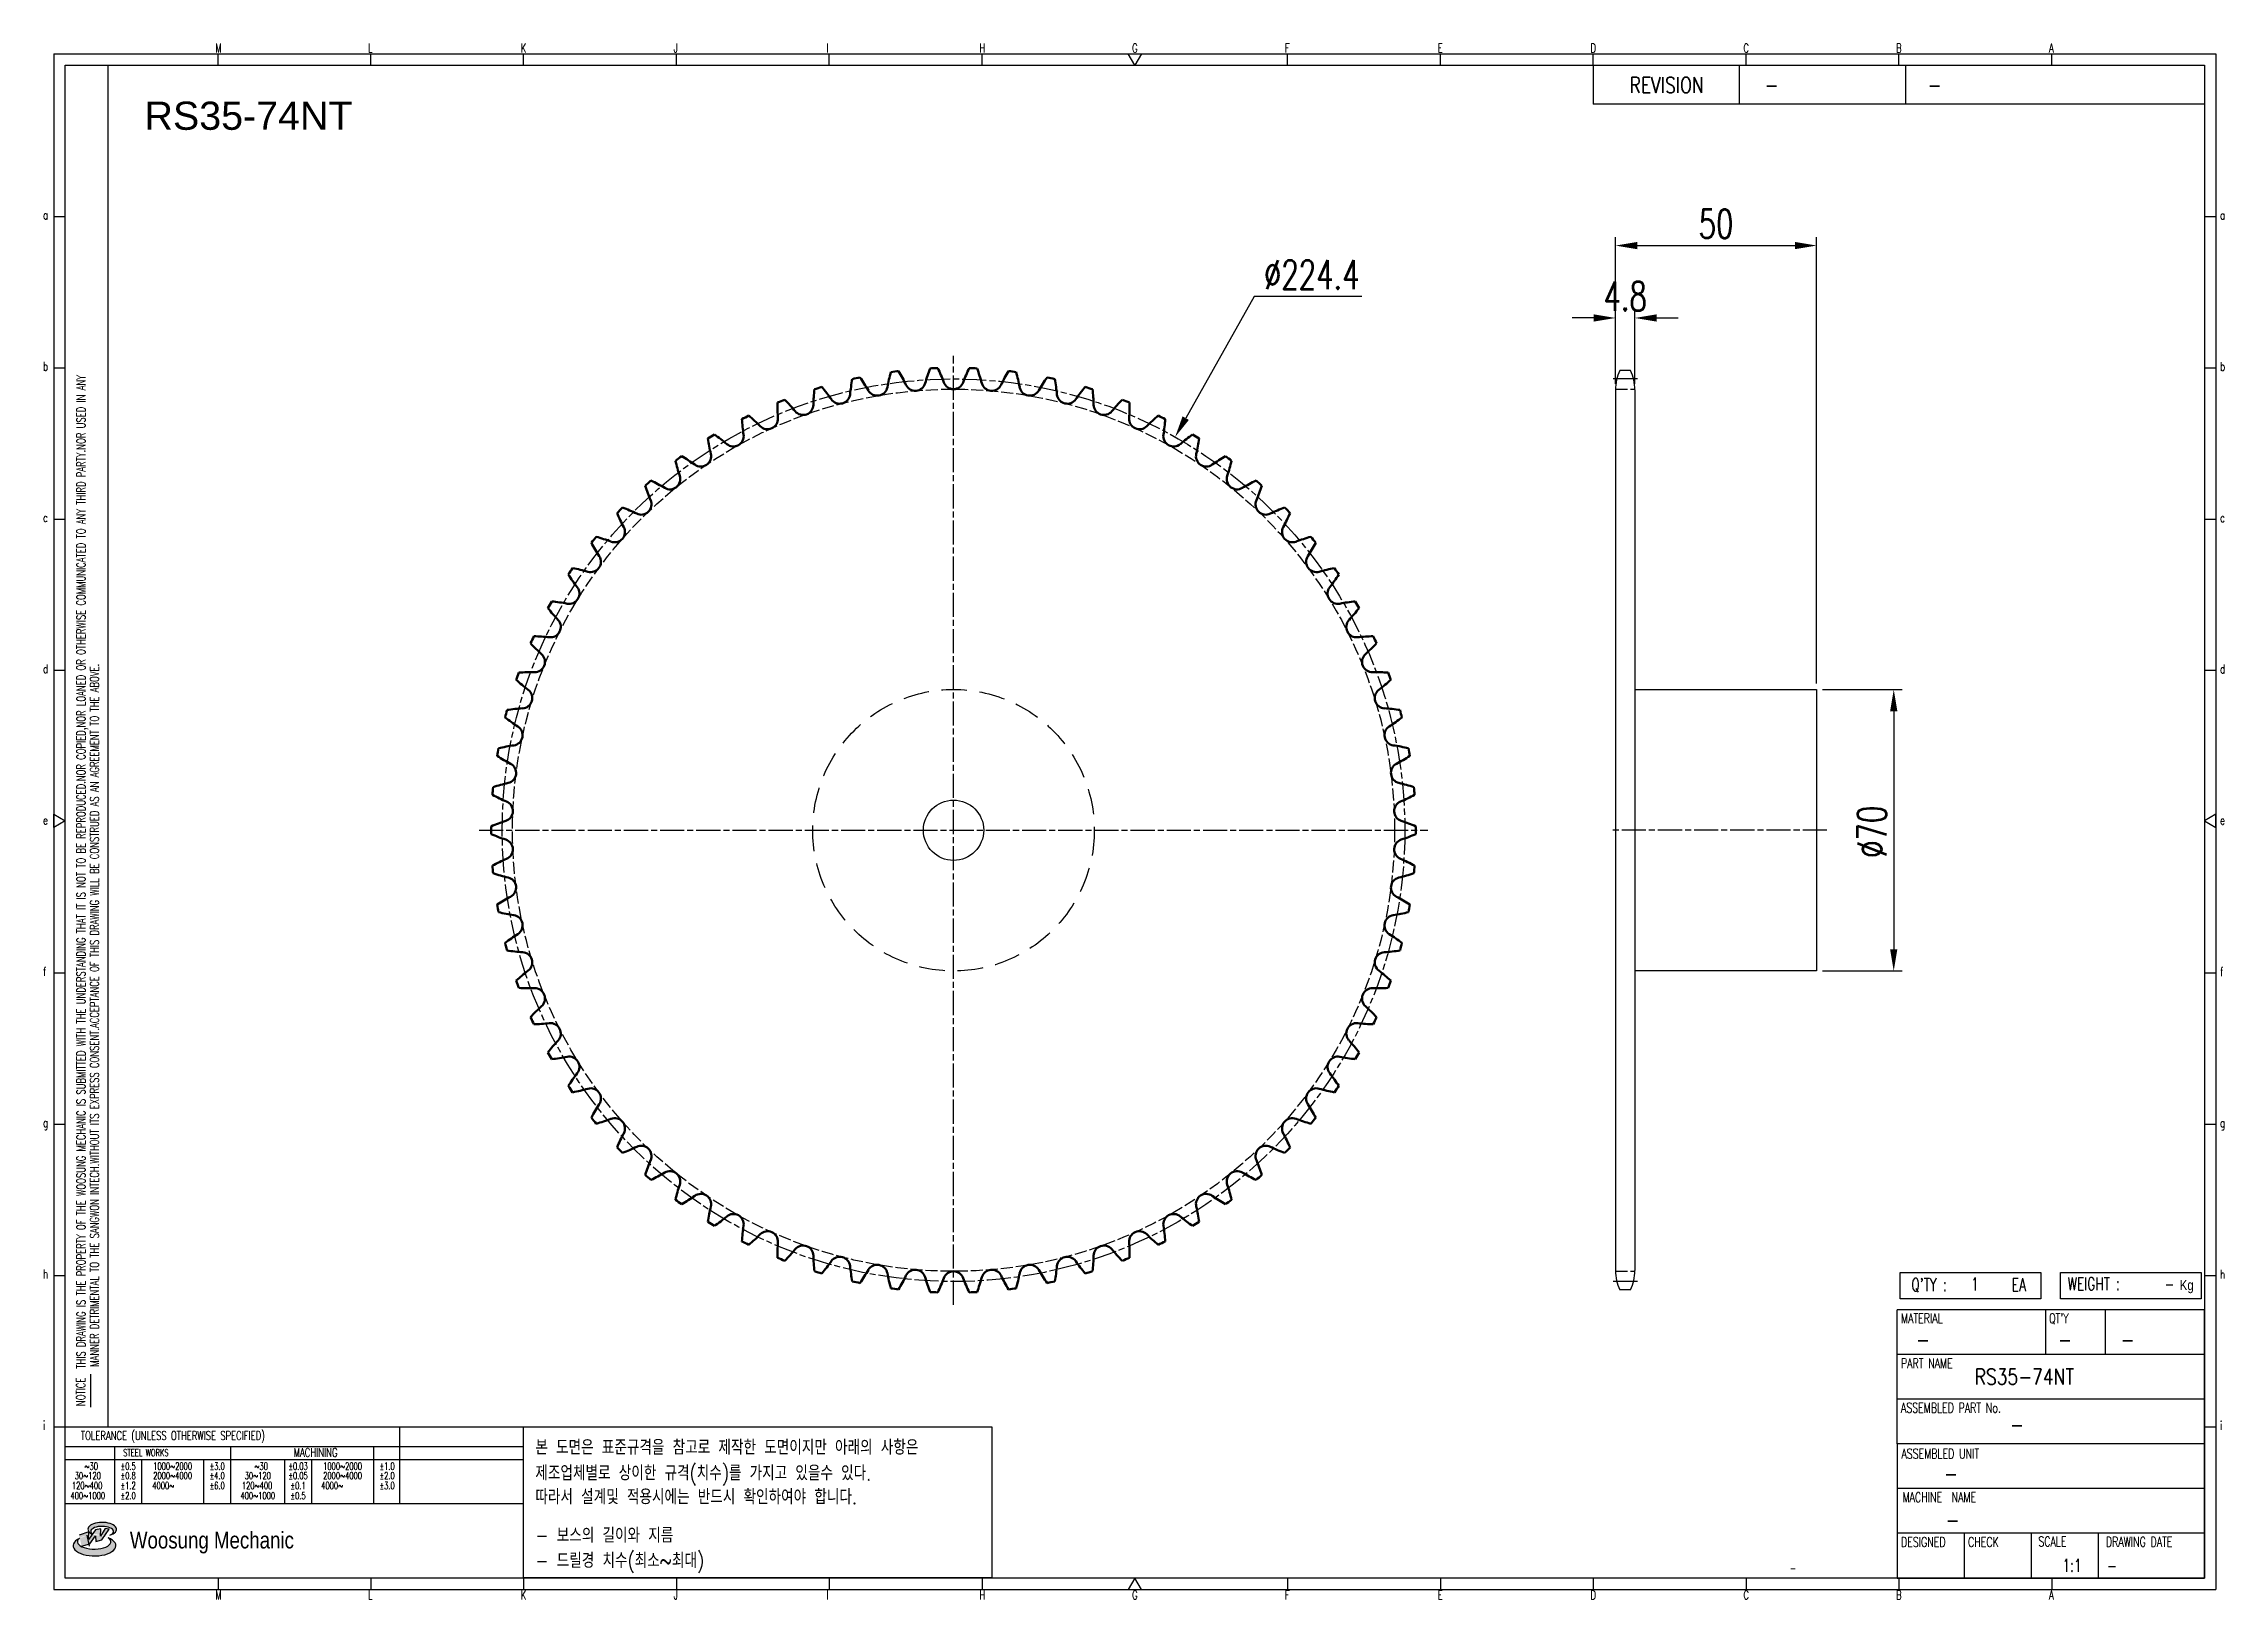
# Model space of a CAD drawing. Header units: millimetres. Extents: x -44813 to -44270, y 1095 to 1482.
import ezdxf
from ezdxf.enums import TextEntityAlignment as Align

# ---------------------------------------------------------------- set-up
doc = ezdxf.new("R2010")
doc.units = ezdxf.units.MM
for name, pattern in [('AM_ISO02W050', [7.5, 6, -1.5]), ('AM_ISO02W050x2', [3.75, 3, -0.75]), ('AM_ISO08W050', [18, 12, -1.5, 3, -1.5]), ('AM_ISO08W050x2', [9, 6, -0.75, 1.5, -0.75]), ('HIDDEN', [9.525, 6.35, -3.175])]:
    doc.linetypes.add(name, pattern=pattern)
for name, color, linetype, lineweight in [('AM_0N', 7, 'Continuous', 50), ('AM_3N', 6, 'AM_ISO02W050', 25), ('AM_7', 4, 'AM_ISO08W050', 25), ('AM_7N', 4, 'AM_ISO08W050', 25)]:
    doc.layers.add(name, color=color, linetype=linetype, lineweight=lineweight)
for name, color, linetype in [('HL', 2, 'HIDDEN'), ('S-DIM', 7, 'Continuous'), ('TITLE', 7, 'Continuous'), ('도면레이아웃', 7, 'Continuous')]:
    doc.layers.add(name, color=color, linetype=linetype)
doc.styles.add('HAN', font='ROMANS.shx', dxfattribs={"width": 0.7, "bigfont": 'whgtxt.shx'})
doc.styles.add('HKD_ST2', font='romans.shx', dxfattribs={"width": 0.7, "height": 4, "bigfont": '@extfont2.shx'})
doc.styles.add('HSG', font='SIMPLEX.shx', dxfattribs={"width": 0.7, "bigfont": 'HSG.shx'})
doc.styles.add('ROMANS', font='romans.shx', dxfattribs={"width": 0.7, "bigfont": 'whgtxt.shx'})
doc.styles.add('SLDTEXTSTYLE4', font='arial.ttf', dxfattribs={"width": 0.8})
doc.styles.get("Standard").update_dxf_attribs({"font": 'arial.ttf'})
doc.dimstyles.new('APP16', dxfattribs={"dimscale": 3, "dimtxt": 2.4, "dimasz": 1.8, "dimexe": 0.7, "dimexo": 0.5, "dimgap": 0.6, "dimtad": 1, "dimtoh": 1, "dimdec": 1, "dimrnd": 0.01, "dimzin": 9, "dimdsep": 46, "dimtxsty": 'HSG', "dimcen": 0, "dimclrd": 1, "dimclre": 1, "dimclrt": 256, "dimazin": 2, "dimtp": 1, "dimtm": 1, "dimtfac": 0.5, "dimtdec": 1, "dimtofl": 0, "dimtmove": 0, "dimatfit": 3, "dimfxl": 0, "dimtvp": 1, "dimtolj": 2, "dimlwd": -1, "dimlwe": -1, "dimarcsym": 0})

# ---------------------------------------------------------------- blocks, each defined once
blk = doc.blocks.new('SUYWSHJH')
at = {"layer": '도면레이아웃'}
h = blk.add_hatch(color=10, dxfattribs=at)
h.paths.add_polyline_path([(1.544, 35.177), (1.554, 34.966), (1.779, 35.034), (2.054, 35.422), (1.908, 35.446), (1.728, 35.167), (1.741, 35.439), (1.547, 35.405), (1.292, 35.041), (1.295, 35.33), (0.943, 35.208), (1.03, 34.8), (1.336, 34.885)])
edge = h.paths.add_edge_path()
edge.add_ellipse((1.795, 35.421), major_axis=(-0.53, 0), ratio=0.487785, start_angle=122.36065, end_angle=403.39574)
edge.add_line((1.411, 35.244), (1.419, 35.261))
edge.add_ellipse((1.798, 35.344), major_axis=(-0.423, 0), ratio=0.444396, start_angle=131.58977, end_angle=386.19408, ccw=False)
edge = h.paths.add_edge_path()
edge.add_ellipse((1.512, 34.815), major_axis=(-0.793, 0), ratio=0.480113, start_angle=314.67633, end_angle=590.85213)
edge.add_ellipse((1.501, 34.958), major_axis=(-0.62, 0), ratio=0.43311, start_angle=331.7024, end_angle=574.42495, ccw=False)
for p, q in [((0, 90.118), (80.15, 90.118)), ((0, 90.118), (0, 33.191)), ((6.089, 89.693), (6.089, 90.118)), ((11.753, 89.693), (11.753, 90.118)), ((17.418, 89.693), (17.418, 90.118)), ((23.082, 89.693), (23.082, 90.118)), ((28.746, 89.693), (28.746, 90.118)), ((34.411, 89.693), (34.411, 90.118)), ((45.739, 89.693), (45.739, 90.118)), ((51.404, 89.693), (51.404, 90.118)), ((57.068, 89.693), (57.068, 90.118)), ((62.732, 89.693), (62.732, 90.118)), ((68.397, 89.693), (68.397, 90.118)), ((74.061, 89.693), (74.061, 90.118)), ((80.15, 90.118), (80.15, 33.191)), ((0, 84.085), (0.425, 84.085)), ((79.725, 84.085), (80.15, 84.085)), ((0, 78.478), (0.425, 78.478)), ((79.725, 78.478), (80.15, 78.478)), ((0, 72.87), (0.425, 72.87)), ((79.725, 72.87), (80.15, 72.87)), ((0, 67.262), (0.425, 67.262)), ((79.725, 67.262), (80.15, 67.262)), ((0, 56.047), (0.425, 56.047)), ((79.725, 56.047), (80.15, 56.047)), ((0, 50.439), (0.425, 50.439)), ((79.725, 50.439), (80.15, 50.439)), ((0, 44.832), (0.425, 44.832)), ((79.725, 44.832), (80.15, 44.832)), ((1.377, 39.947), (1.377, 41.174)), ((0, 39.224), (0.425, 39.224)), ((79.725, 39.224), (80.15, 39.224)), ((0, 33.191), (80.15, 33.191)), ((6.089, 33.616), (6.089, 33.191)), ((11.753, 33.616), (11.753, 33.191)), ((17.418, 33.616), (17.418, 33.191)), ((23.082, 33.616), (23.082, 33.191)), ((28.746, 33.616), (28.746, 33.191)), ((34.411, 33.616), (34.411, 33.191)), ((45.739, 33.616), (45.739, 33.191)), ((51.404, 33.616), (51.404, 33.191)), ((57.068, 33.616), (57.068, 33.191)), ((62.732, 33.616), (62.732, 33.191)), ((68.397, 33.616), (68.397, 33.191)), ((74.061, 33.616), (74.061, 33.191))]:
    blk.add_line(p, q)
at = {"color": 2}
for p, q in [((2.017, 39.224), (2.017, 89.693)), ((0.425, 39.224), (17.418, 39.224)), ((12.816, 39.224), (12.816, 36.382)), ((17.418, 33.616), (17.418, 39.224)), ((0.425, 38.487), (17.418, 38.487)), ((0.425, 38.012), (17.418, 38.012)), ((2.257, 38.487), (2.257, 36.382)), ((3.257, 38.012), (3.257, 36.382)), ((5.557, 38.012), (5.557, 36.382)), ((6.557, 38.5), (6.557, 36.382)), ((8.557, 38.012), (8.557, 36.382)), ((9.557, 38.026), (9.557, 36.382)), ((11.857, 38.487), (11.857, 36.382)), ((0.425, 36.382), (17.418, 36.382))]:
    blk.add_line(p, q, dxfattribs=at)
at = {"color": 6, "ltscale": 0.5}
for p, q in [((57.068, 89.693), (57.068, 88.246)), ((62.47, 89.693), (62.47, 88.246)), ((68.635, 89.693), (68.635, 88.246)), ((79.725, 88.246), (57.068, 88.246)), ((68.336, 38.59), (68.336, 43.563)), ((79.725, 43.563), (68.336, 43.563)), ((73.827, 43.563), (73.827, 41.905)), ((76.037, 43.563), (76.037, 41.905)), ((79.725, 38.59), (79.725, 43.563)), ((79.725, 41.905), (68.336, 41.905)), ((79.725, 40.248), (68.336, 40.248)), ((68.336, 38.59), (68.336, 33.616)), ((79.725, 38.59), (68.336, 38.59)), ((79.725, 33.616), (79.725, 38.59)), ((79.725, 36.932), (68.336, 36.932)), ((79.725, 35.274), (68.336, 35.274)), ((70.822, 33.616), (70.822, 35.274)), ((73.309, 33.616), (73.309, 35.274)), ((75.796, 33.616), (75.796, 35.274)), ((68.336, 33.616), (79.725, 33.616))]:
    blk.add_line(p, q, dxfattribs=at)
for points in [[(40.075, 89.693), (39.83, 90.118), (40.32, 90.118)], [(0.425, 89.693), (79.725, 89.693), (79.725, 33.616), (0.425, 33.616)], [(0.425, 61.679), (0, 61.433), (0, 61.924)], [(79.725, 61.679), (80.15, 61.433), (80.15, 61.924)], [(40.075, 33.616), (39.83, 33.191), (40.32, 33.191)]]:
    blk.add_lwpolyline(points, close=True)
at = {"layer": 'TITLE', "color": 20}
for p, q in [((68.449, 43.961), (68.449, 44.936)), ((68.449, 44.936), (73.654, 44.936)), ((73.654, 44.936), (73.654, 43.961)), ((74.39, 43.961), (74.39, 44.936)), ((74.39, 44.936), (79.595, 44.936)), ((79.595, 44.936), (79.595, 43.961)), ((73.654, 43.961), (68.449, 43.961)), ((79.595, 43.961), (74.39, 43.961))]:
    blk.add_line(p, q, dxfattribs=at)
at = {"layer": '도면레이아웃'}
for p, q in [((1.295, 35.33), (0.943, 35.208)), ((1.03, 34.8), (1.336, 34.885)), ((1.224, 35.208), (1.311, 34.8)), ((1.224, 35.208), (1.224, 35.208)), ((1.547, 35.405), (1.292, 35.041)), ((1.292, 35.041), (1.295, 35.33)), ((1.336, 34.885), (1.544, 35.177)), ((1.419, 35.261), (1.411, 35.244)), ((1.544, 35.177), (1.554, 34.966)), ((1.741, 35.439), (1.547, 35.405)), ((1.554, 34.966), (1.779, 35.034)), ((1.908, 35.446), (1.728, 35.167)), ((1.728, 35.167), (1.741, 35.439)), ((1.779, 35.034), (2.054, 35.422)), ((2.054, 35.422), (1.908, 35.446))]:
    blk.add_line(p, q, dxfattribs=at)
for centre, major_axis, ratio, start_param, end_param in [((1.795, 35.421), (-0.53, 0), 0.487785, 2.135596, 7.040584), ((1.512, 34.815), (-0.793, 0), 0.480113, 5.492138, 10.312315), ((1.501, 34.958), (-0.62, 0), 0.43311, 5.789299, 10.025607), ((1.798, 35.344), (-0.423, 0), 0.444396, 2.296675, 6.740358)]:
    blk.add_ellipse(centre, major_axis=major_axis, ratio=ratio, start_param=start_param, end_param=end_param, dxfattribs=at)
at = {"color": 4, "style": 'HKD_ST2', "width": 0.7}
for s, p in [('M', (5.988, 90.164)), ('L', (11.652, 90.164)), ('K', (17.316, 90.164)), ('J', (22.981, 90.164)), ('I', (28.645, 90.164)), ('H', (34.309, 90.164)), ('G', (39.974, 90.164)), ('F', (45.638, 90.164)), ('E', (51.302, 90.164)), ('D', (56.967, 90.164)), ('C', (62.631, 90.164)), ('B', (68.295, 90.164)), ('A', (73.96, 90.164)), ('a', (-0.395, 83.976)), ('a', (80.305, 83.97)), ('b', (-0.395, 78.368)), ('b', (80.305, 78.362)), ('c', (-0.395, 72.76)), ('c', (80.305, 72.754)), ('d', (-0.395, 67.153)), ('d', (80.305, 67.147)), ('e', (-0.395, 61.545)), ('e', (80.305, 61.539)), ('f', (-0.395, 55.937)), ('f', (80.305, 55.931)), ('g', (-0.395, 50.33)), ('g', (80.305, 50.324)), ('h', (-0.395, 44.722)), ('h', (80.305, 44.716)), ('i', (-0.395, 39.114)), ('i', (80.305, 39.108)), ('M', (5.988, 32.824)), ('L', (11.652, 32.824)), ('K', (17.316, 32.824)), ('J', (22.981, 32.824)), ('I', (28.645, 32.824)), ('H', (34.309, 32.824)), ('G', (39.974, 32.824)), ('F', (45.638, 32.824)), ('E', (51.302, 32.824)), ('D', (56.967, 32.824)), ('C', (62.631, 32.824)), ('B', (68.295, 32.824)), ('A', (73.96, 32.824))]:
    blk.add_text(s, height=0.326, dxfattribs=at).set_placement(p)
for s, height, style, width, p in [('REVISION', 0.5806, 'HAN', 0.8, (58.415, 88.664)), ('-', 0.581, 'HAN', 0.8, (63.426, 88.664)), ('-', 0.581, 'HAN', 0.8, (69.468, 88.664)), ("Q'TY : ", 0.4746, 'HKD_ST2', 0.7, (68.857, 44.253)), ('1', 0.475, 'HKD_ST2', 0.7, (71.071, 44.275)), ('EA', 0.4746, 'HKD_ST2', 0.7, (72.578, 44.253)), ('WEIGHT : ', 0.4746, 'HKD_ST2', 0.7, (74.65, 44.286)), ('-', 0.581, 'HAN', 0.8, (69.029, 42.157)), ('-', 0.581, 'HAN', 0.8, (74.289, 42.157)), ('-', 0.581, 'HAN', 0.8, (76.623, 42.157)), ('-', 0.581, 'HAN', 0.8, (72.515, 39.013)), ('-', 0.581, 'HAN', 0.8, (70.067, 37.189)), ('-', 0.581, 'HAN', 0.8, (70.126, 35.48)), ('1:1', 0.4746, 'HKD_ST2', 0.7, (74.458, 33.848)), ('-', 0.475, 'HKD_ST2', 0.7, (76.112, 33.837))]:
    blk.add_text(s, height=height, dxfattribs=dict(style=style, width=width)).set_placement(p)
at = {"color": 1, "style": 'HKD_ST2', "width": 0.7}
for s, p in [(' THIS DRAWING IS THE PROPERTY OF THE WOOSUNG MECHANIC IS SUBMITTED WITH THE UNDERSTANDING THAT IT IS NOT TO BE REPRODUCED.NOR COPIED,NOR LOANED OR OTHERWISE COMMUNICATED TO ANY THIRD PARTY.NOR USED IN ANY', (1.173, 41.217)), ('MANNER DETRIMENTAL TO THE SANGWON INTECH.WITHOUT ITS EXPRESS CONSENT.ACCEPTANCE OF THIS DRAWING WILL BE CONSTRUED AS AN AGREEMENT TO THE ABOVE.', (1.672, 41.447))]:
    blk.add_text(s, height=0.326266, rotation=90, dxfattribs=at).set_placement(p)
at = {"style": 'HKD_ST2', "width": 0.7}
blk.add_text('-', height=0.475, dxfattribs=at).set_placement((78.613, 44.286), align=Align.RIGHT)
at = {"color": 4, "style": 'HKD_ST2', "width": 0.7}
for s, height, p in [('MATERIAL', 0.3651, (68.474, 43.425)), ("QT'Y", 0.3651, (73.965, 43.425)), ('PART NAME', 0.3651, (68.474, 41.756)), ('ASSEMBLED PART No.', 0.36511, (68.474, 40.109)), ('ASSEMBLED UNIT', 0.36511, (68.49, 38.408)), ('MACHINE  NAME', 0.36511, (68.532, 36.794)), ('DESIGNED', 0.3651, (68.474, 35.136)), ('CHECK', 0.3651, (70.961, 35.136)), ('SCALE', 0.3651, (73.566, 35.153)), ('DRAWING DATE', 0.36511, (76.071, 35.141))]:
    blk.add_text(s, height=height, dxfattribs=at).set_placement(p, align=Align.TOP_LEFT)
at = {"style": 'HKD_ST2', "width": 0.7}
blk.add_text('NOTICE', height=0.3263, rotation=90, dxfattribs=at).set_placement((1.163, 39.988))
for s, height, style, width, p in [('TOLERANCE (UNLESS OTHERWISE SPECIFIED)', 0.32627, 'HKD_ST2', 0.7, (4.417, 38.896)), ('-', 0.326, 'ROMANS', 0.65, (64.469, 33.975))]:
    blk.add_text(s, height=height, dxfattribs=dict(style=style, width=width)).set_placement(p, align=Align.MIDDLE_CENTER)
at = {"color": 4, "style": 'HKD_ST2', "width": 0.7}
for s, height, p in [('STEEL WORKS', 0.26101, (3.416, 38.268)), ('MACHINING', 0.3263, (9.707, 38.27)), ('%%P0.5', 0.261, (2.757, 37.762)), ('%%P0.8', 0.261, (2.757, 37.411)), ('%%P3.0', 0.261, (6.057, 37.762)), ('%%P4.0', 0.261, (6.057, 37.411)), ('%%P0.03', 0.261, (9.057, 37.762)), ('%%P0.05', 0.261, (9.057, 37.411)), ('%%P1.0', 0.261, (12.357, 37.762)), ('%%P2.0', 0.261, (12.357, 37.411)), ('%%P1.2', 0.261, (2.757, 37.045)), ('%%P2.0', 0.261, (2.757, 36.67)), ('%%P6.0', 0.261, (6.057, 37.045)), ('%%P0.1', 0.261, (9.057, 37.045)), ('%%P0.5', 0.261, (9.057, 36.67)), ('%%P3.0', 0.261, (12.357, 37.045))]:
    blk.add_text(s, height=height, dxfattribs=at).set_placement(p, align=Align.MIDDLE)
for s, height, p in [('30%%126120', 0.261, (1.263, 37.411)), ('%%12630', 0.261, (1.389, 37.762)), ('2000%%1264000', 0.26101, (4.407, 37.411)), ('1000%%1262000', 0.26101, (4.407, 37.762)), ('30%%126120', 0.261, (7.563, 37.411)), ('%%12630', 0.261, (7.689, 37.762)), ('2000%%1264000', 0.26101, (10.707, 37.411)), ('1000%%1262000', 0.26101, (10.707, 37.762)), ('400%%1261000', 0.26101, (1.263, 36.67)), ('120%%126400', 0.26101, (1.237, 37.045)), ('4000%%126', 0.261, (4.061, 37.045)), ('400%%1261000', 0.26101, (7.563, 36.67)), ('120%%126400', 0.26101, (7.537, 37.045)), ('4000%%126', 0.261, (10.321, 37.045))]:
    blk.add_text(s, height=height, dxfattribs=at).set_placement(p, align=Align.MIDDLE_CENTER)
at = {"color": 1, "style": 'SLDTEXTSTYLE4', "width": 0.8}
blk.add_text('Woosung Mechanic', height=0.61957, dxfattribs=at).set_placement((2.822, 34.711))
at = {"layer": 'TITLE', "width": 0.8}
blk.add_text('Kg', height=0.3789, dxfattribs=at).set_placement((78.807, 44.286))
blk = doc.blocks.new('*D887')
at = {"layer": 'Defpoints', "color": 0, "transparency": 16777216}
for p in [(-44371.69, 1321.33), (-44371.69, 1251.33), (-44352.51, 1251.33)]:
    blk.add_point(p, dxfattribs=at)
at = {"layer": 'S-DIM', "color": 1, "transparency": 16777216}
for p, q in [((-44370.19, 1321.33), (-44350.41, 1321.33)), ((-44352.51, 1315.93), (-44352.51, 1256.73)), ((-44370.19, 1251.33), (-44350.41, 1251.33))]:
    blk.add_line(p, q, dxfattribs=at)
for points in [[(-44353.41, 1315.93), (-44351.61, 1315.93), (-44352.51, 1321.33)], [(-44353.41, 1256.73), (-44351.61, 1256.73), (-44352.51, 1251.33)]]:
    blk.add_solid(points, dxfattribs=at)
at = {"layer": 'S-DIM', "transparency": 16777216, "insert": (-44357.91, 1285.94), "char_height": 7.2, "attachment_point": 5, "rotation": 90, "style": 'HSG'}
blk.add_mtext('\\A2;%%c70', dxfattribs=at)
blk = doc.blocks.new('*D888')
at = {"layer": 'Defpoints', "color": 0, "transparency": 16777216}
for p in [(-44416.89, 1413.7), (-44421.69, 1395.82), (-44416.89, 1395.82)]:
    blk.add_point(p, dxfattribs=at)
at = {"layer": 'S-DIM', "color": 1, "transparency": 16777216}
for p, q in [((-44421.69, 1397.32), (-44421.69, 1415.8)), ((-44416.89, 1397.32), (-44416.89, 1415.8)), ((-44427.09, 1413.7), (-44432.49, 1413.7)), ((-44411.49, 1413.7), (-44406.09, 1413.7))]:
    blk.add_line(p, q, dxfattribs=at)
for points in [[(-44427.09, 1414.6), (-44427.09, 1412.8), (-44421.69, 1413.7)], [(-44411.49, 1414.6), (-44411.49, 1412.8), (-44416.89, 1413.7)]]:
    blk.add_solid(points, dxfattribs=at)
at = {"layer": 'S-DIM', "transparency": 16777216, "insert": (-44419.29, 1419.1), "char_height": 7.2, "attachment_point": 5, "style": 'HSG'}
blk.add_mtext('\\A2;4.8', dxfattribs=at)
blk = doc.blocks.new('*D889')
at = {"layer": 'Defpoints', "color": 0, "transparency": 16777216}
for p in [(-44371.69, 1431.7), (-44421.69, 1395.82), (-44371.69, 1321.33)]:
    blk.add_point(p, dxfattribs=at)
at = {"layer": 'S-DIM', "color": 1, "transparency": 16777216}
for p, q in [((-44421.69, 1397.32), (-44421.69, 1433.8)), ((-44416.29, 1431.7), (-44377.09, 1431.7)), ((-44371.69, 1322.83), (-44371.69, 1433.8))]:
    blk.add_line(p, q, dxfattribs=at)
for points in [[(-44416.29, 1432.6), (-44416.29, 1430.8), (-44421.69, 1431.7)], [(-44377.09, 1432.6), (-44377.09, 1430.8), (-44371.69, 1431.7)]]:
    blk.add_solid(points, dxfattribs=at)
at = {"layer": 'S-DIM', "transparency": 16777216, "insert": (-44396.69, 1437.1), "char_height": 7.2, "attachment_point": 5, "style": 'HSG'}
blk.add_mtext('\\A2;50', dxfattribs=at)
blk = doc.blocks.new('*D890')
at = {"layer": 'Defpoints', "color": 0, "transparency": 16777216}
for p in [(-44531.2, 1384.09), (-44641.38, 1188.57)]:
    blk.add_point(p, dxfattribs=at)
at = {"layer": 'S-DIM', "color": 1, "transparency": 16777216}
for p, q in [((-44511.5, 1419.05), (-44528.55, 1388.79)), ((-44484.74, 1419.05), (-44511.5, 1419.05))]:
    blk.add_line(p, q, dxfattribs=at)
blk.add_solid([(-44529.34, 1389.24), (-44527.77, 1388.35), (-44531.2, 1384.09)], dxfattribs=at)
at = {"layer": 'S-DIM', "transparency": 16777216, "insert": (-44497.22, 1424.45), "char_height": 7.2, "attachment_point": 5, "style": 'HSG'}
blk.add_mtext('\\A2;∅224.4', dxfattribs=at)

msp = doc.modelspace()

# ---------------------------------------------------------------- linework, layer by layer
for p, q in [((-44417.96, 1400.62), (-44420.62, 1400.62)), ((-44421.69, 1395.82), (-44421.69, 1176.84)), ((-44416.89, 1395.82), (-44416.89, 1176.84)), ((-44417.96, 1172.04), (-44420.62, 1172.04))]:
    msp.add_line(p, q)
msp.add_lwpolyline([(-44416.89, 1321.33), (-44371.69, 1321.33), (-44371.69, 1251.33), (-44416.89, 1251.33)])
at = {"color": 4}
msp.add_lwpolyline([(-44693.19, 1138.02), (-44576.74, 1138.02), (-44576.74, 1100.41), (-44693.19, 1100.41)], close=True, dxfattribs=at)
msp.add_circle((-44586.29, 1286.33), 7.5)
for centre, start, end in [((-44410.39, 1395.82), 154.8633, 180), ((-44428.19, 1395.82), 0, 25.1367), ((-44410.39, 1176.84), 180, 205.1367), ((-44428.19, 1176.84), 334.8633, 0)]:
    msp.add_arc(centre, 11.3, start, end)
at = {"layer": 'AM_0N'}
for centre, radius, start, end in [((-44557.25, 1387.73), 46.33, 164.3274, 169.1216), ((-44586.29, 1286.33), 114.97, 96.8167, 97.7779), ((-44639.95, 1377.13), 46.33, 25.473, 30.2671), ((-44548.75, 1384.9), 46.33, 159.4626, 164.2568), ((-44586.29, 1286.33), 114.97, 91.9518, 92.913), ((-44632.06, 1381.36), 46.33, 20.6081, 25.4023), ((-44540.53, 1381.36), 46.33, 154.5977, 159.3919), ((-44586.29, 1286.33), 114.97, 87.087, 88.0482), ((-44623.84, 1384.9), 46.33, 15.7432, 20.5374), ((-44532.63, 1377.13), 46.33, 149.7329, 154.527), ((-44586.29, 1286.33), 114.97, 82.2221, 83.1833), ((-44615.34, 1387.73), 46.33, 10.8784, 15.6726), ((-44574.8, 1391.18), 46.33, 174.0572, 178.8514), ((-44586.29, 1286.33), 114.97, 106.5464, 107.5076), ((-44654.53, 1366.76), 46.33, 35.2027, 39.9969), ((-44614.58, 1394.95), 2.57, 215.2027, 353.9865), ((-44565.95, 1389.82), 46.33, 169.1923, 173.9865), ((-44586.29, 1286.33), 114.97, 101.6816, 102.6428), ((-44647.46, 1372.26), 46.33, 30.3378, 35.132), ((-44605.26, 1396.95), 2.57, 210.3378, 349.1216), ((-44595.81, 1398.16), 2.57, 205.473, 344.2568), ((-44586.29, 1398.57), 2.57, 200.6081, 339.3919), ((-44576.78, 1398.16), 2.57, 195.7432, 334.527), ((-44567.33, 1396.95), 2.57, 190.8784, 329.6622), ((-44525.13, 1372.26), 46.33, 144.868, 149.6622), ((-44586.29, 1286.33), 114.97, 77.3572, 78.3184), ((-44606.64, 1389.82), 46.33, 6.0135, 10.8077), ((-44558.01, 1394.95), 2.57, 186.0135, 324.7973), ((-44518.06, 1366.76), 46.33, 140.0031, 144.7973), ((-44586.29, 1286.33), 114.97, 72.4924, 73.4536), ((-44597.79, 1391.18), 46.33, 1.1486, 5.9428), ((-44586.29, 1286.33), 114.97, 116.2762, 117.2374), ((-44592.68, 1391.61), 46.33, 183.7869, 188.5811), ((-44667.14, 1354.07), 46.33, 44.9324, 49.7266), ((-44632.53, 1388.6), 2.57, 224.9324, 3.7162), ((-44583.73, 1391.77), 46.33, 178.922, 183.7162), ((-44586.29, 1286.33), 114.97, 111.4113, 112.3725), ((-44661.1, 1360.68), 46.33, 40.0676, 44.8617), ((-44623.69, 1392.16), 2.57, 220.0676, 358.8514), ((-44548.9, 1392.16), 2.57, 181.1486, 319.9324), ((-44511.48, 1360.68), 46.33, 135.1383, 139.9324), ((-44586.29, 1286.33), 114.97, 67.6275, 68.5887), ((-44540.06, 1388.6), 2.57, 176.2838, 315.0676), ((-44588.85, 1391.77), 46.33, 356.2838, 1.078), ((-44505.45, 1354.07), 46.33, 130.2734, 135.0676), ((-44586.29, 1286.33), 114.97, 62.7626, 63.7238), ((-44579.9, 1391.61), 46.33, 351.4189, 356.2131), ((-44586.29, 1286.33), 114.97, 121.141, 122.1022), ((-44601.59, 1390.69), 46.33, 188.6518, 193.4459), ((-44672.59, 1346.97), 46.33, 49.7973, 54.5915), ((-44641.03, 1384.31), 2.57, 229.7973, 8.5811), ((-44531.56, 1384.31), 2.57, 171.4189, 310.2027), ((-44499.99, 1346.97), 46.33, 125.4085, 130.2027), ((-44586.29, 1286.33), 114.97, 57.8978, 58.859), ((-44571, 1390.69), 46.33, 346.5541, 351.3482), ((-44586.29, 1286.33), 114.97, 126.0059, 126.9671), ((-44610.39, 1389.02), 46.33, 193.5166, 198.3108), ((-44677.43, 1339.43), 46.33, 54.6622, 59.4563), ((-44649.15, 1379.32), 2.57, 234.6622, 13.4459), ((-44523.44, 1379.32), 2.57, 166.5541, 305.3378), ((-44495.16, 1339.43), 46.33, 120.5437, 125.3378), ((-44586.29, 1286.33), 114.97, 53.0329, 53.9941), ((-44562.2, 1389.02), 46.33, 341.6892, 346.4834), ((-44586.29, 1286.33), 114.97, 130.8708, 131.8319), ((-44619.01, 1386.6), 46.33, 198.3815, 203.1757), ((-44681.6, 1331.51), 46.33, 59.527, 64.3212), ((-44656.81, 1373.65), 2.57, 239.527, 18.3108), ((-44515.78, 1373.65), 2.57, 161.6892, 300.473), ((-44490.99, 1331.51), 46.33, 115.6788, 120.473), ((-44586.29, 1286.33), 114.97, 48.1681, 49.1292), ((-44553.58, 1386.6), 46.33, 336.8243, 341.6185), ((-44586.29, 1286.33), 114.97, 135.7356, 136.6968), ((-44685.09, 1323.27), 46.33, 64.3919, 69.1861), ((-44663.96, 1367.36), 2.57, 244.3919, 23.1757), ((-44508.63, 1367.36), 2.57, 156.8243, 295.6081), ((-44487.5, 1323.27), 46.33, 110.8139, 115.6081), ((-44586.29, 1286.33), 114.97, 43.3032, 44.2644), ((-44670.55, 1360.48), 2.57, 249.2568, 28.0405), ((-44627.39, 1383.47), 46.33, 203.2464, 208.0405), ((-44502.04, 1360.48), 2.57, 151.9595, 290.7432), ((-44545.19, 1383.47), 46.33, 331.9595, 336.7536), ((-44586.29, 1286.33), 114.97, 140.6005, 141.5617), ((-44635.48, 1379.63), 46.33, 208.1112, 212.9054), ((-44687.87, 1314.76), 46.33, 69.2568, 74.0509), ((-44484.72, 1314.76), 46.33, 105.9491, 110.7432), ((-44537.1, 1379.63), 46.33, 327.0946, 331.8888), ((-44586.29, 1286.33), 114.97, 38.4383, 39.3995), ((-44586.29, 1286.33), 114.97, 145.4654, 146.4265), ((-44689.91, 1306.04), 46.33, 74.1216, 78.9158), ((-44676.53, 1353.07), 2.57, 254.1216, 32.9054), ((-44496.05, 1353.07), 2.57, 147.0946, 285.8784), ((-44482.68, 1306.04), 46.33, 101.0842, 105.8784), ((-44586.29, 1286.33), 114.97, 33.5735, 34.5346), ((-44681.87, 1345.18), 2.57, 258.9865, 37.7703), ((-44643.22, 1375.12), 46.33, 212.9761, 217.7703), ((-44490.72, 1345.18), 2.57, 142.2297, 281.0135), ((-44529.37, 1375.12), 46.33, 322.2297, 327.0239), ((-44586.29, 1286.33), 114.97, 150.3302, 151.2914), ((-44650.54, 1369.98), 46.33, 217.841, 222.6351), ((-44691.21, 1297.18), 46.33, 78.9865, 83.7807), ((-44481.38, 1297.18), 46.33, 96.2193, 101.0135), ((-44522.04, 1369.98), 46.33, 317.3649, 322.159), ((-44586.29, 1286.33), 114.97, 28.7086, 29.6698), ((-44586.29, 1286.33), 114.97, 155.1951, 156.1563), ((-44691.75, 1288.25), 46.33, 83.8514, 88.6455), ((-44686.52, 1336.86), 2.57, 263.8514, 42.6351), ((-44486.07, 1336.86), 2.57, 137.3649, 276.1486), ((-44480.84, 1288.25), 46.33, 91.3545, 96.1486), ((-44586.29, 1286.33), 114.97, 23.8437, 24.8049), ((-44657.41, 1364.23), 46.33, 222.7058, 227.5), ((-44690.44, 1328.18), 2.57, 268.7162, 47.5), ((-44482.15, 1328.18), 2.57, 132.5, 271.2838), ((-44515.18, 1364.23), 46.33, 312.5, 317.2942), ((-44586.29, 1286.33), 114.97, 160.0599, 161.0211), ((-44663.76, 1357.92), 46.33, 227.5707, 232.3649), ((-44691.54, 1279.29), 46.33, 88.7162, 93.5104), ((-44481.05, 1279.29), 46.33, 86.4896, 91.2838), ((-44508.83, 1357.92), 46.33, 307.6351, 312.4293), ((-44586.29, 1286.33), 114.97, 18.9789, 19.9401), ((-44693.61, 1319.19), 2.57, 273.5811, 52.3649), ((-44478.97, 1319.19), 2.57, 127.6351, 266.4189), ((-44586.29, 1286.33), 114.97, 164.9248, 165.886), ((-44669.55, 1351.09), 46.33, 232.4356, 237.2297), ((-44690.56, 1270.4), 46.33, 93.5811, 98.3753), ((-44482.03, 1270.4), 46.33, 81.6247, 86.4189), ((-44503.04, 1351.09), 46.33, 302.7703, 307.5644), ((-44586.29, 1286.33), 114.97, 14.114, 15.0752), ((-44688.83, 1261.61), 46.33, 98.4459, 103.2401), ((-44696.01, 1309.97), 2.57, 278.4459, 57.2297), ((-44476.57, 1309.97), 2.57, 122.7703, 261.5541), ((-44483.76, 1261.61), 46.33, 76.7599, 81.5541), ((-44586.29, 1286.33), 114.97, 169.7897, 170.7509), ((-44674.74, 1343.79), 46.33, 237.3004, 242.0946), ((-44697.62, 1300.58), 2.57, 283.3108, 62.0946), ((-44474.96, 1300.58), 2.57, 117.9054, 256.6892), ((-44497.85, 1343.79), 46.33, 297.9054, 302.6996), ((-44586.29, 1286.33), 114.97, 9.2491, 10.2103), ((-44586.29, 1286.33), 114.97, 174.6545, 175.6157), ((-44686.37, 1253), 46.33, 103.3108, 108.105), ((-44486.22, 1253), 46.33, 71.895, 76.6892), ((-44586.29, 1286.33), 114.97, 4.3843, 5.3455), ((-44679.3, 1336.09), 46.33, 242.1653, 246.9595), ((-44698.43, 1291.09), 2.57, 288.1757, 66.9595), ((-44474.16, 1291.09), 2.57, 113.0405, 251.8243), ((-44493.29, 1336.09), 46.33, 293.0405, 297.8347), ((-44683.18, 1244.64), 46.33, 108.1757, 112.9699), ((-44586.29, 1286.33), 114.97, 179.5194, 180.4806), ((-44683.18, 1328.02), 46.33, 247.0301, 251.8243), ((-44489.41, 1244.64), 46.33, 67.0301, 71.8243), ((-44489.41, 1328.02), 46.33, 288.1757, 292.9699), ((-44586.29, 1286.33), 114.97, 359.5194, 0.4806), ((-44698.43, 1281.56), 2.57, 293.0405, 71.8243), ((-44474.16, 1281.56), 2.57, 108.1757, 246.9595), ((-44679.3, 1236.57), 46.33, 113.0405, 117.8347), ((-44586.29, 1286.33), 114.97, 184.3843, 185.3455), ((-44686.37, 1319.65), 46.33, 251.895, 256.6892), ((-44697.62, 1272.07), 2.57, 297.9054, 76.6892), ((-44474.96, 1272.07), 2.57, 103.3108, 242.0946), ((-44486.22, 1319.65), 46.33, 283.3108, 288.105), ((-44493.29, 1236.57), 46.33, 62.1653, 66.9595), ((-44586.29, 1286.33), 114.97, 354.6545, 355.6157), ((-44674.74, 1228.86), 46.33, 117.9054, 122.6996), ((-44497.85, 1228.86), 46.33, 57.3004, 62.0946), ((-44586.29, 1286.33), 114.97, 189.2491, 190.2103), ((-44688.83, 1311.05), 46.33, 256.7599, 261.5541), ((-44696.01, 1262.68), 2.57, 302.7703, 81.5541), ((-44476.57, 1262.68), 2.57, 98.4459, 237.2297), ((-44483.76, 1311.05), 46.33, 278.4459, 283.2401), ((-44586.29, 1286.33), 114.97, 349.7897, 350.7509), ((-44669.55, 1221.57), 46.33, 122.7703, 127.5644), ((-44586.29, 1286.33), 114.97, 194.114, 195.0752), ((-44503.04, 1221.57), 46.33, 52.4356, 57.2297), ((-44586.29, 1286.33), 114.97, 344.9248, 345.886), ((-44690.56, 1302.26), 46.33, 261.6247, 266.4189), ((-44693.61, 1253.46), 2.57, 307.6351, 86.4189), ((-44478.97, 1253.46), 2.57, 93.5811, 232.3649), ((-44482.03, 1302.26), 46.33, 273.5811, 278.3753), ((-44663.76, 1214.74), 46.33, 127.6351, 132.4293), ((-44586.29, 1286.33), 114.97, 198.9789, 199.9401), ((-44508.83, 1214.74), 46.33, 47.5707, 52.3649), ((-44586.29, 1286.33), 114.97, 340.0599, 341.0211), ((-44691.54, 1293.36), 46.33, 266.4896, 271.2838), ((-44657.41, 1208.43), 46.33, 132.5, 137.2942), ((-44690.44, 1244.48), 2.57, 312.5, 91.2838), ((-44482.15, 1244.48), 2.57, 88.7162, 227.5), ((-44515.18, 1208.43), 46.33, 42.7058, 47.5), ((-44481.05, 1293.36), 46.33, 268.7162, 273.5104), ((-44586.29, 1286.33), 114.97, 203.8437, 204.8049), ((-44691.75, 1284.41), 46.33, 271.3545, 276.1486), ((-44686.52, 1235.8), 2.57, 317.3649, 96.1486), ((-44486.07, 1235.8), 2.57, 83.8514, 222.6351), ((-44480.84, 1284.41), 46.33, 263.8514, 268.6455), ((-44586.29, 1286.33), 114.97, 335.1951, 336.1563), ((-44650.54, 1202.68), 46.33, 137.3649, 142.159), ((-44586.29, 1286.33), 114.97, 208.7086, 209.6698), ((-44522.04, 1202.68), 46.33, 37.841, 42.6351), ((-44586.29, 1286.33), 114.97, 330.3302, 331.2914), ((-44691.21, 1275.47), 46.33, 276.2193, 281.0135), ((-44681.87, 1227.48), 2.57, 322.2297, 101.0135), ((-44643.22, 1197.53), 46.33, 142.2297, 147.0239), ((-44490.72, 1227.48), 2.57, 78.9865, 217.7703), ((-44529.37, 1197.53), 46.33, 32.9761, 37.7703), ((-44481.38, 1275.47), 46.33, 258.9865, 263.7807), ((-44586.29, 1286.33), 114.97, 213.5735, 214.5346), ((-44689.91, 1266.62), 46.33, 281.0842, 285.8784), ((-44676.53, 1219.59), 2.57, 327.0946, 105.8784), ((-44496.05, 1219.59), 2.57, 74.1216, 212.9054), ((-44482.68, 1266.62), 46.33, 254.1216, 258.9158), ((-44586.29, 1286.33), 114.97, 325.4654, 326.4265), ((-44635.48, 1193.02), 46.33, 147.0946, 151.8888), ((-44586.29, 1286.33), 114.97, 218.4383, 219.3995), ((-44670.55, 1212.17), 2.57, 331.9595, 110.7432), ((-44502.04, 1212.17), 2.57, 69.2568, 208.0405), ((-44537.1, 1193.02), 46.33, 28.1112, 32.9054), ((-44586.29, 1286.33), 114.97, 320.6005, 321.5617), ((-44687.87, 1257.9), 46.33, 285.9491, 290.7432), ((-44627.39, 1189.19), 46.33, 151.9595, 156.7536), ((-44545.19, 1189.19), 46.33, 23.2464, 28.0405), ((-44484.72, 1257.9), 46.33, 249.2568, 254.0509), ((-44586.29, 1286.33), 114.97, 223.3032, 224.2644), ((-44685.09, 1249.39), 46.33, 290.8139, 295.6081), ((-44663.96, 1205.3), 2.57, 336.8243, 115.6081), ((-44619.01, 1186.05), 46.33, 156.8243, 161.6185), ((-44508.63, 1205.3), 2.57, 64.3919, 203.1757), ((-44553.58, 1186.05), 46.33, 18.3815, 23.1757), ((-44487.5, 1249.39), 46.33, 244.3919, 249.1861), ((-44586.29, 1286.33), 114.97, 315.7356, 316.6968), ((-44586.29, 1286.33), 114.97, 228.1681, 229.1292), ((-44681.6, 1241.14), 46.33, 295.6788, 300.473), ((-44656.81, 1199), 2.57, 341.6892, 120.473), ((-44515.78, 1199), 2.57, 59.527, 198.3108), ((-44490.99, 1241.14), 46.33, 239.527, 244.3212), ((-44586.29, 1286.33), 114.97, 310.8708, 311.8319), ((-44610.39, 1183.64), 46.33, 161.6892, 166.4834), ((-44586.29, 1286.33), 114.97, 233.0329, 233.9941), ((-44677.43, 1233.22), 46.33, 300.5437, 305.3378), ((-44649.15, 1193.34), 2.57, 346.5541, 125.3378), ((-44523.44, 1193.34), 2.57, 54.6622, 193.4459), ((-44495.16, 1233.22), 46.33, 234.6622, 239.4563), ((-44586.29, 1286.33), 114.97, 306.0059, 306.9671), ((-44562.2, 1183.64), 46.33, 13.5166, 18.3108), ((-44601.59, 1181.97), 46.33, 166.5541, 171.3482), ((-44586.29, 1286.33), 114.97, 237.8978, 238.859), ((-44672.59, 1225.69), 46.33, 305.4085, 310.2027), ((-44641.03, 1188.34), 2.57, 351.4189, 130.2027), ((-44592.68, 1181.05), 46.33, 171.4189, 176.2131), ((-44531.56, 1188.34), 2.57, 49.7973, 188.5811), ((-44579.9, 1181.05), 46.33, 3.7869, 8.5811), ((-44499.99, 1225.69), 46.33, 229.7973, 234.5915), ((-44586.29, 1286.33), 114.97, 301.141, 302.1022), ((-44571, 1181.97), 46.33, 8.6518, 13.4459), ((-44586.29, 1286.33), 114.97, 242.7626, 243.7238), ((-44667.14, 1218.59), 46.33, 310.2734, 315.0676), ((-44632.53, 1184.05), 2.57, 356.2838, 135.0676), ((-44583.73, 1180.88), 46.33, 176.2838, 181.078), ((-44661.1, 1211.97), 46.33, 315.1383, 319.9324), ((-44623.69, 1180.5), 2.57, 1.1486, 139.9324), ((-44548.9, 1180.5), 2.57, 40.0676, 178.8514), ((-44511.48, 1211.97), 46.33, 220.0676, 224.8617), ((-44540.06, 1184.05), 2.57, 44.9324, 183.7162), ((-44588.85, 1180.88), 46.33, 358.922, 3.7162), ((-44505.45, 1218.59), 46.33, 224.9324, 229.7266), ((-44586.29, 1286.33), 114.97, 296.2762, 297.2374), ((-44586.29, 1286.33), 114.97, 247.6275, 248.5887), ((-44574.8, 1181.48), 46.33, 181.1486, 185.9428), ((-44586.29, 1286.33), 114.97, 252.4924, 253.4536), ((-44654.53, 1205.9), 46.33, 320.0031, 324.7973), ((-44614.58, 1177.71), 2.57, 6.0135, 144.7973), ((-44565.95, 1182.83), 46.33, 186.0135, 190.8077), ((-44647.46, 1200.4), 46.33, 324.868, 329.6622), ((-44605.26, 1175.7), 2.57, 10.8784, 149.6622), ((-44595.81, 1174.49), 2.57, 15.7432, 154.527), ((-44576.78, 1174.49), 2.57, 25.473, 164.2568), ((-44567.33, 1175.7), 2.57, 30.3378, 169.1216), ((-44525.13, 1200.4), 46.33, 210.3378, 215.132), ((-44606.64, 1182.83), 46.33, 349.1923, 353.9865), ((-44558.01, 1177.71), 2.57, 35.2027, 173.9865), ((-44518.06, 1205.9), 46.33, 215.2027, 219.9969), ((-44586.29, 1286.33), 114.97, 286.5464, 287.5076), ((-44597.79, 1181.48), 46.33, 354.0572, 358.8514), ((-44586.29, 1286.33), 114.97, 291.4113, 292.3725), ((-44586.29, 1286.33), 114.97, 257.3572, 258.3184), ((-44557.25, 1184.93), 46.33, 190.8784, 195.6726), ((-44586.29, 1286.33), 114.97, 262.2221, 263.1833), ((-44639.95, 1195.52), 46.33, 329.7329, 334.527), ((-44548.75, 1187.76), 46.33, 195.7432, 200.5374), ((-44586.29, 1286.33), 114.97, 267.087, 268.0482), ((-44632.06, 1191.3), 46.33, 334.5977, 339.3919), ((-44586.29, 1174.09), 2.57, 20.6081, 159.3919), ((-44540.53, 1191.3), 46.33, 200.6081, 205.4023), ((-44586.29, 1286.33), 114.97, 271.9518, 272.913), ((-44623.84, 1187.76), 46.33, 339.4626, 344.2568), ((-44532.63, 1195.52), 46.33, 205.473, 210.2671), ((-44586.29, 1286.33), 114.97, 276.8167, 277.7779), ((-44615.34, 1184.93), 46.33, 344.3274, 349.1216), ((-44586.29, 1286.33), 114.97, 281.6816, 282.6428)]:
    msp.add_arc(centre, radius, start, end, dxfattribs=at)
at = {"layer": 'AM_3N', "linetype": 'AM_ISO02W050x2'}
for p, q in [((-44421.69, 1395.98), (-44416.89, 1395.98)), ((-44421.69, 1176.68), (-44416.89, 1176.68))]:
    msp.add_line(p, q, dxfattribs=at)
msp.add_circle((-44586.29, 1286.33), 109.67, dxfattribs=at)
at = {"layer": 'AM_7', "linetype": 'AM_ISO08W050x2'}
for p, q in [((-44416.24, 1398.54), (-44422.35, 1398.54)), ((-44369.15, 1286.33), (-44422.35, 1286.33)), ((-44416.24, 1174.11), (-44422.35, 1174.11))]:
    msp.add_line(p, q, dxfattribs=at)
msp.add_circle((-44586.29, 1286.33), 112.21, dxfattribs=at)
at = {"layer": 'AM_7N', "linetype": 'AM_ISO08W050x2'}
for p, q in [((-44586.29, 1168.36), (-44586.29, 1404.3)), ((-44704.26, 1286.33), (-44468.32, 1286.33))]:
    msp.add_line(p, q, dxfattribs=at)
at = {"layer": 'HL'}
msp.add_circle((-44586.29, 1286.33), 35, dxfattribs=at)

# ---------------------------------------------------------------- block references
at = {"xscale": 6.707841033851428, "yscale": 6.707841033851428, "zscale": 6.707841033851428}
msp.add_blockref('SUYWSHJH', (-44810.02, 874.91), dxfattribs=at)

# ---------------------------------------------------------------- texts
at = {"color": 2}
msp.add_text('RS35-74NT', height=7.009, dxfattribs=at).set_placement((-44787.44, 1460.48))
at = {"style": 'HAN', "width": 0.8}
msp.add_text('RS35-74NT', height=3.895, dxfattribs=at).set_placement((-44332.38, 1148.5))
at = {"color": 4, "style": 'HAN', "width": 0.8}
for s, p in [('본 도면은 표준규격을 참고로 제작한 도면이지만 아래의 사항은', (-44690.27, 1131.06)), ('제조업체별로 상이한 규격(치수)를 가지고 있을수 있다.', (-44690.27, 1124.67)), ('따라서 설계및 적용시에는 반드시 확인하여야 합니다.', (-44690.27, 1118.74)), ('- 보스의 길이와 지름', (-44690.27, 1109.19)), ('- 드릴경 치수(최소~최대)', (-44690.27, 1102.91))]:
    msp.add_text(s, height=3.685, dxfattribs=at).set_placement(p)

# ---------------------------------------------------------------- dimensions: what is measured, and where the dimension line sits
at = {"layer": 'S-DIM'}
dim = msp.add_linear_dim(base=(-44371.69, 1431.7), p1=(-44421.69, 1395.82), p2=(-44371.69, 1321.33), dimstyle='APP16', dxfattribs=at)
dim.commit()
dim.dimension.update_dxf_attribs({"geometry": '*D889', "text_midpoint": (-44396.69, 1437.1)})
dim = msp.add_diameter_dim_2p(p1=(-44641.38, 1188.57), p2=(-44531.2, 1384.09), dimstyle='APP16', dxfattribs=at)
dim.commit()
dim.dimension.update_dxf_attribs({"geometry": '*D890', "text_midpoint": (-44497.22, 1419.05), "dimtype": 163})
dim = msp.add_linear_dim(base=(-44416.89, 1413.7), p1=(-44421.69, 1395.82), p2=(-44416.89, 1395.82), dimstyle='APP16', dxfattribs=at)
dim.commit()
dim.dimension.update_dxf_attribs({"geometry": '*D888', "text_midpoint": (-44419.29, 1413.7), "dimtype": 160})
dim = msp.add_linear_dim(base=(-44352.51, 1251.33), p1=(-44371.69, 1321.33), p2=(-44371.69, 1251.33), angle=90, text='%%c<>', dimstyle='APP16', dxfattribs=at)
dim.commit()
dim.dimension.update_dxf_attribs({"geometry": '*D887', "text_midpoint": (-44352.51, 1285.94), "dimtype": 160})

doc.saveas('drawing.dxf')
